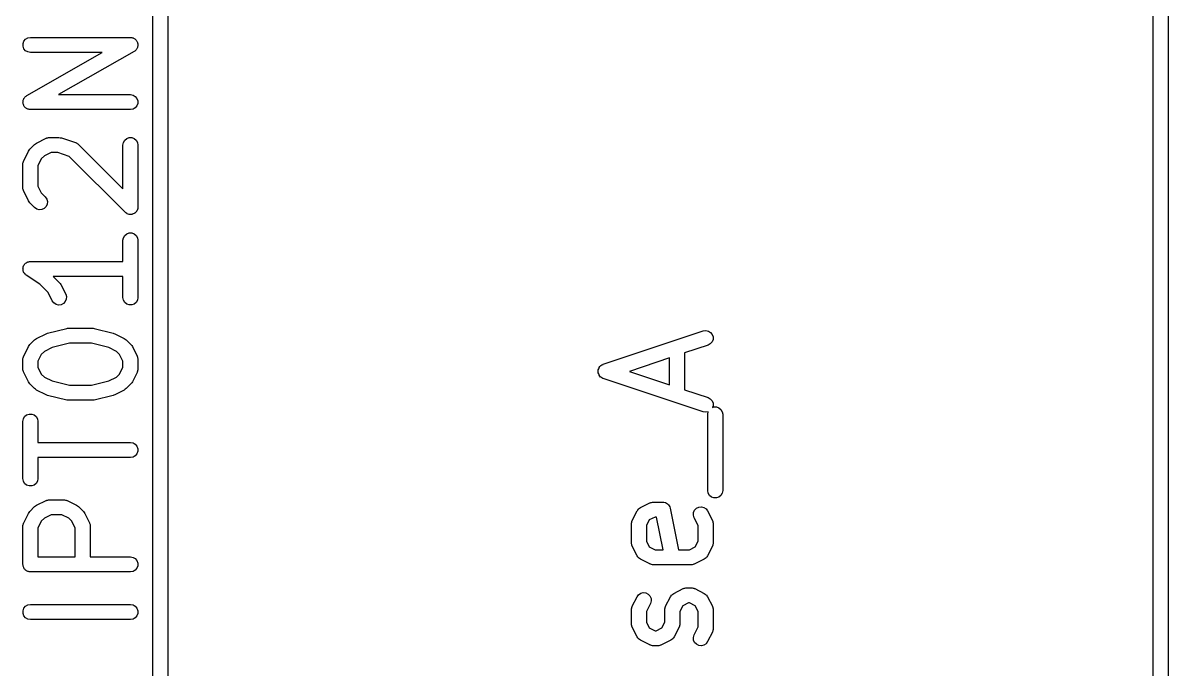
# Model space of a CAD drawing. Extents: x 1 to 57, y -99 to 45.
# Drawn here: x 22.63 to 34.08, y -13.36 to -6.9 of the extents above; entities that cross this region are included whole.
import ezdxf

# ---------------------------------------------------------------- set-up
doc = ezdxf.new("R2010")
doc.units = 0
doc.header["$MEASUREMENT"] = 0
doc.layers.add('BLACK', color=7, linetype='CONTINUOUS')

msp = doc.modelspace()

# ---------------------------------------------------------------- linework, layer by layer
at = {"layer": 'Black'}
for p, q in [((23.925, -17.2345), (23.925, 45)), ((34.075, 45), (34.075, -47)), ((24.075, 44.925), (24.075, -46.925)), ((33.925, -46.925), (33.925, 44.925)), ((22.6285, -7.10602), (22.6374, -7.08155)), ((22.6374, -7.08155), (22.6542, -7.06159)), ((22.6542, -7.06159), (22.6767, -7.04857)), ((22.6767, -7.04857), (22.7024, -7.04405)), ((22.7024, -7.04405), (23.7024, -7.04405)), ((23.7024, -7.04405), (23.709, -7.04522)), ((23.709, -7.04522), (23.7157, -7.04525)), ((23.7157, -7.04525), (23.7217, -7.04746)), ((23.7217, -7.04746), (23.728, -7.04857)), ((23.728, -7.04857), (23.7339, -7.05193)), ((23.7339, -7.05193), (23.7402, -7.05426)), ((23.7402, -7.05426), (23.7451, -7.0584)), ((23.7451, -7.0584), (23.7506, -7.06159)), ((23.7506, -7.06159), (23.7549, -7.06675)), ((23.7549, -7.06675), (23.76, -7.07109)), ((23.76, -7.07109), (23.7632, -7.07665)), ((23.7632, -7.07665), (23.7673, -7.08155)), ((23.7673, -7.08155), (23.7696, -7.08787)), ((23.7696, -7.08787), (23.773, -7.09371)), ((23.773, -7.09371), (23.7741, -7.10001)), ((22.6285, -7.13207), (22.6285, -7.10602)), ((22.6374, -7.15655), (22.6285, -7.13207)), ((22.6542, -7.1765), (22.6374, -7.15655)), ((22.6767, -7.18952), (22.6542, -7.1765)), ((22.6652, -7.62536), (23.42, -7.19405)), ((22.7024, -7.19405), (22.6767, -7.18952)), ((23.42, -7.19405), (22.7024, -7.19405)), ((23.7396, -7.18416), (22.9848, -7.61548)), ((23.7448, -7.17986), (23.7396, -7.18416)), ((23.7506, -7.1765), (23.7448, -7.17986)), ((23.7547, -7.1716), (23.7506, -7.1765)), ((23.7596, -7.16751), (23.7547, -7.1716)), ((23.763, -7.1617), (23.7596, -7.16751)), ((23.7673, -7.15655), (23.763, -7.1617)), ((23.7695, -7.15053), (23.7673, -7.15655)), ((23.7727, -7.14501), (23.7695, -7.15053)), ((23.7739, -7.1384), (23.7727, -7.14501)), ((23.7762, -7.13207), (23.7739, -7.1384)), ((23.7741, -7.10001), (23.7762, -7.10602)), ((23.7762, -7.10602), (23.7762, -7.11275)), ((23.7762, -7.11275), (23.7774, -7.11938)), ((23.7774, -7.11938), (23.7762, -7.12567)), ((23.7762, -7.12567), (23.7762, -7.13207)), ((22.6308, -7.67113), (22.632, -7.66451)), ((22.632, -7.66451), (22.6352, -7.65899)), ((22.6352, -7.65899), (22.6374, -7.65298)), ((22.6374, -7.65298), (22.6418, -7.64782)), ((22.6418, -7.64782), (22.6451, -7.64201)), ((22.6451, -7.64201), (22.6501, -7.63792)), ((22.6501, -7.63792), (22.6542, -7.63302)), ((22.6542, -7.63302), (22.66, -7.62966)), ((22.66, -7.62966), (22.6652, -7.62536)), ((22.9848, -7.61548), (23.7024, -7.61548)), ((23.7024, -7.61548), (23.728, -7.62)), ((23.728, -7.62), (23.7506, -7.63302)), ((23.7506, -7.63302), (23.7673, -7.65298)), ((23.7673, -7.65298), (23.7762, -7.67745)), ((22.6274, -7.69014), (22.6285, -7.68385)), ((22.6285, -7.69677), (22.6274, -7.69014)), ((22.6285, -7.67745), (22.6308, -7.67113)), ((22.6285, -7.68385), (22.6285, -7.67745)), ((22.6285, -7.7035), (22.6285, -7.69677)), ((22.6307, -7.70951), (22.6285, -7.7035)), ((22.6318, -7.71581), (22.6307, -7.70951)), ((22.6351, -7.72165), (22.6318, -7.71581)), ((22.6374, -7.72798), (22.6351, -7.72165)), ((22.6415, -7.73287), (22.6374, -7.72798)), ((22.6447, -7.73843), (22.6415, -7.73287)), ((22.6499, -7.74278), (22.6447, -7.73843)), ((22.6542, -7.74793), (22.6499, -7.74278)), ((22.6597, -7.75113), (22.6542, -7.74793)), ((22.6646, -7.75526), (22.6597, -7.75113)), ((22.6709, -7.75759), (22.6646, -7.75526)), ((22.6767, -7.76095), (22.6709, -7.75759)), ((22.683, -7.76206), (22.6767, -7.76095)), ((22.689, -7.76428), (22.683, -7.76206)), ((22.6958, -7.76431), (22.689, -7.76428)), ((22.7024, -7.76548), (22.6958, -7.76431)), ((23.7024, -7.76548), (22.7024, -7.76548)), ((23.728, -7.76095), (23.7024, -7.76548)), ((23.7506, -7.74793), (23.728, -7.76095)), ((23.7673, -7.72798), (23.7506, -7.74793)), ((23.7762, -7.7035), (23.7673, -7.72798)), ((23.7762, -7.67745), (23.7762, -7.7035)), ((22.697, -8.16125), (22.7446, -8.11363)), ((22.7446, -8.11363), (22.7544, -8.10675)), ((22.7544, -8.10675), (22.7641, -8.09958)), ((22.7641, -8.09958), (22.8593, -8.05196)), ((22.8593, -8.05196), (22.8635, -8.05073)), ((22.8635, -8.05073), (22.8672, -8.04857)), ((22.8672, -8.04857), (22.8759, -8.04704)), ((22.8759, -8.04704), (22.8843, -8.04454)), ((22.8843, -8.04454), (22.8886, -8.0448)), ((22.8886, -8.0448), (22.8929, -8.04405)), ((22.8929, -8.04405), (22.9881, -8.04405)), ((22.9881, -8.04405), (22.9999, -8.04613)), ((22.9999, -8.04613), (23.0118, -8.0479)), ((23.0118, -8.0479), (23.1547, -8.09551)), ((23.1547, -8.09551), (23.1585, -8.09757)), ((23.1585, -8.09757), (23.1626, -8.09869)), ((23.1626, -8.09869), (23.1698, -8.10373)), ((23.1698, -8.10373), (23.1776, -8.10792)), ((23.1776, -8.10792), (23.1804, -8.11115)), ((23.1804, -8.11115), (23.184, -8.11363)), ((23.184, -8.11363), (23.6274, -8.55703)), ((23.6274, -8.11905), (23.6319, -8.09339)), ((23.6274, -8.55703), (23.6274, -8.11905)), ((23.6319, -8.09339), (23.6449, -8.07084)), ((23.6449, -8.07084), (23.6649, -8.0541)), ((23.6649, -8.0541), (23.6894, -8.04519)), ((23.6894, -8.04519), (23.7154, -8.04519)), ((23.7154, -8.04519), (23.7399, -8.0541)), ((23.7399, -8.0541), (23.7598, -8.07084)), ((23.7598, -8.07084), (23.7729, -8.09339)), ((23.7729, -8.09339), (23.7774, -8.11905)), ((23.7774, -8.11905), (23.7774, -8.73809)), ((22.6353, -8.27598), (22.6829, -8.18074)), ((22.6829, -8.18074), (22.6901, -8.17109)), ((22.6901, -8.17109), (22.697, -8.16125)), ((22.842, -8.2283), (22.8116, -8.25871)), ((22.9106, -8.19405), (22.842, -8.2283)), ((22.9759, -8.19405), (22.9106, -8.19405)), ((23.0904, -8.23222), (22.9759, -8.19405)), ((23.6493, -8.79113), (23.0904, -8.23222)), ((22.6274, -8.30952), (22.6281, -8.30526)), ((22.6274, -8.54762), (22.6274, -8.30952)), ((22.6279, -8.30095), (22.6304, -8.29253)), ((22.6281, -8.30526), (22.6279, -8.30095)), ((22.6304, -8.29253), (22.6319, -8.28387)), ((22.6319, -8.28387), (22.6341, -8.28012)), ((22.6341, -8.28012), (22.6353, -8.27598)), ((22.8116, -8.25871), (22.7774, -8.32723)), ((22.7774, -8.32723), (22.7774, -8.52991)), ((22.6281, -8.55188), (22.6274, -8.54762)), ((22.6279, -8.55619), (22.6281, -8.55188)), ((22.6304, -8.56461), (22.6279, -8.55619)), ((22.6319, -8.57327), (22.6304, -8.56461)), ((22.6341, -8.57702), (22.6319, -8.57327)), ((22.6353, -8.58116), (22.6341, -8.57702)), ((22.6829, -8.6764), (22.6353, -8.58116)), ((22.7774, -8.52991), (22.8116, -8.59843)), ((22.6901, -8.68606), (22.6829, -8.6764)), ((22.697, -8.69589), (22.6901, -8.68606)), ((22.7446, -8.74351), (22.697, -8.69589)), ((22.8116, -8.59843), (22.8507, -8.63744)), ((22.8507, -8.63744), (22.8656, -8.65878)), ((22.8656, -8.65878), (22.8723, -8.68394)), ((22.8723, -8.68394), (22.8701, -8.70989)), ((22.7659, -8.75845), (22.7446, -8.74351)), ((22.7911, -8.76519), (22.7659, -8.75845)), ((22.817, -8.76292), (22.7911, -8.76519)), ((22.8406, -8.75191), (22.817, -8.76292)), ((22.8591, -8.73349), (22.8406, -8.75191)), ((22.8701, -8.70989), (22.8591, -8.73349)), ((23.6574, -8.79675), (23.6493, -8.79113)), ((23.6649, -8.80305), (23.6574, -8.79675)), ((23.668, -8.80417), (23.6649, -8.80305)), ((23.6707, -8.80607), (23.668, -8.80417)), ((23.6802, -8.80861), (23.6707, -8.80607)), ((23.6894, -8.81196), (23.6802, -8.80861)), ((23.6927, -8.81196), (23.6894, -8.81196)), ((23.6958, -8.81281), (23.6927, -8.81196)), ((23.7056, -8.81196), (23.6958, -8.81281)), ((23.7154, -8.81196), (23.7056, -8.81196)), ((23.7185, -8.81083), (23.7154, -8.81196)), ((23.7218, -8.81054), (23.7185, -8.81083)), ((23.7307, -8.8064), (23.7218, -8.81054)), ((23.7399, -8.80305), (23.7307, -8.8064)), ((23.7424, -8.80093), (23.7399, -8.80305)), ((23.7454, -8.79953), (23.7424, -8.80093)), ((23.7523, -8.79259), (23.7454, -8.79953)), ((23.7598, -8.7863), (23.7523, -8.79259)), ((23.7615, -8.78345), (23.7598, -8.7863)), ((23.7638, -8.78111), (23.7615, -8.78345)), ((23.768, -8.77222), (23.7638, -8.78111)), ((23.7729, -8.76375), (23.768, -8.77222)), ((23.7734, -8.7605), (23.7729, -8.76375)), ((23.7748, -8.75751), (23.7734, -8.7605)), ((23.7757, -8.74774), (23.7748, -8.75751)), ((23.7774, -8.73809), (23.7757, -8.74774)), ((23.6319, -9.04578), (23.6449, -9.02322)), ((23.6449, -9.02322), (23.6649, -9.00648)), ((23.6649, -9.00648), (23.6894, -8.99757)), ((23.6894, -8.99757), (23.7154, -8.99757)), ((23.7154, -8.99757), (23.7399, -9.00648)), ((23.7399, -9.00648), (23.7598, -9.02322)), ((23.7598, -9.02322), (23.7729, -9.04578)), ((23.6274, -9.07143), (23.6319, -9.04578)), ((23.6274, -9.28214), (23.6274, -9.07143)), ((23.7729, -9.04578), (23.7774, -9.07143)), ((23.7774, -9.07143), (23.7774, -9.64286)), ((22.6275, -9.35232), (22.6285, -9.34828)), ((22.6285, -9.36121), (22.6275, -9.35232)), ((22.6285, -9.34412), (22.6316, -9.3357)), ((22.6285, -9.34828), (22.6285, -9.34412)), ((22.6285, -9.37017), (22.6285, -9.36121)), ((22.6299, -9.37407), (22.6285, -9.37017)), ((22.6304, -9.3782), (22.6299, -9.37407)), ((22.6344, -9.38623), (22.6304, -9.3782)), ((22.6316, -9.3357), (22.6337, -9.32701)), ((22.6337, -9.32701), (22.636, -9.32355)), ((22.6374, -9.39464), (22.6344, -9.38623)), ((22.636, -9.32355), (22.6374, -9.31964)), ((22.6374, -9.31964), (22.6432, -9.31279)), ((22.6432, -9.31279), (22.6481, -9.30534)), ((22.6481, -9.30534), (22.6515, -9.30287)), ((22.6515, -9.30287), (22.6542, -9.29969)), ((22.6542, -9.29969), (22.6619, -9.29521)), ((22.6619, -9.29521), (22.6691, -9.28991)), ((22.6691, -9.28991), (22.6731, -9.28874)), ((22.6731, -9.28874), (22.6767, -9.28667)), ((22.6767, -9.28667), (22.6855, -9.28511)), ((22.6855, -9.28511), (22.6941, -9.2826)), ((22.6941, -9.2826), (22.6983, -9.28286)), ((22.6983, -9.28286), (22.7024, -9.28214)), ((22.7024, -9.28214), (23.6274, -9.28214)), ((22.6401, -9.39783), (22.6374, -9.39464)), ((22.6419, -9.40155), (22.6401, -9.39783)), ((22.6484, -9.40774), (22.6419, -9.40155)), ((22.6542, -9.4146), (22.6484, -9.40774)), ((22.6578, -9.41667), (22.6542, -9.4146)), ((22.6608, -9.41955), (22.6578, -9.41667)), ((22.7975, -9.51066), (22.6608, -9.41955)), ((23.6274, -9.43214), (22.9311, -9.43214)), ((22.9311, -9.43214), (22.9935, -9.49459)), ((22.9935, -9.49459), (23.0004, -9.50443)), ((23.6274, -9.64286), (23.6274, -9.43214)), ((22.8788, -9.59205), (22.7975, -9.51066)), ((22.921, -9.6764), (22.8788, -9.59205)), ((23.0004, -9.50443), (23.0076, -9.51408)), ((23.0076, -9.51408), (23.0552, -9.60932)), ((23.0552, -9.60932), (23.0626, -9.63428)), ((22.9365, -9.69732), (22.921, -9.6764)), ((22.9583, -9.71167), (22.9365, -9.69732)), ((22.9836, -9.71772), (22.9583, -9.71167)), ((23.0095, -9.71474), (22.9836, -9.71772)), ((23.0328, -9.70309), (23.0095, -9.71474)), ((23.0507, -9.68418), (23.0328, -9.70309)), ((23.061, -9.66028), (23.0507, -9.68418)), ((23.0626, -9.63428), (23.061, -9.66028)), ((23.6319, -9.66851), (23.6274, -9.64286)), ((23.6449, -9.69107), (23.6319, -9.66851)), ((23.6649, -9.70781), (23.6449, -9.69107)), ((23.6894, -9.71672), (23.6649, -9.70781)), ((23.7154, -9.71672), (23.6894, -9.71672)), ((23.7399, -9.70781), (23.7154, -9.71672)), ((23.7598, -9.69107), (23.7399, -9.70781)), ((23.7729, -9.66851), (23.7598, -9.69107)), ((23.7774, -9.64286), (23.7729, -9.66851)), ((22.8747, -9.99867), (23.0651, -9.95105)), ((23.0651, -9.95105), (23.0743, -9.9504)), ((23.0743, -9.9504), (23.0833, -9.94881)), ((23.0833, -9.94881), (23.3214, -9.94881)), ((23.3214, -9.94881), (23.3305, -9.9504)), ((23.3305, -9.9504), (23.3396, -9.95105)), ((23.3396, -9.95105), (23.5301, -9.99867)), ((22.697, -10.1136), (22.7446, -10.066)), ((22.7446, -10.066), (22.7544, -10.0591)), ((22.7544, -10.0591), (22.7641, -10.052)), ((22.7641, -10.052), (22.8593, -10.0043)), ((22.8593, -10.0043), (22.8672, -10.002)), ((22.8672, -10.002), (22.8747, -9.99867)), ((23.5301, -9.99867), (23.5376, -10.002)), ((23.5376, -10.002), (23.5454, -10.0043)), ((23.5454, -10.0043), (23.6407, -10.052)), ((23.6407, -10.052), (23.6503, -10.0591)), ((23.6503, -10.0591), (23.6602, -10.066)), ((23.6602, -10.066), (23.7078, -10.1136)), ((28.4287, -10.3098), (29.4287, -9.97647)), ((29.4287, -9.97647), (29.4544, -9.97265)), ((29.4544, -9.97265), (29.4799, -9.97787)), ((29.4799, -9.97787), (29.5021, -9.9915)), ((29.5021, -9.9915), (29.5183, -10.0119)), ((29.5259, -10.0627), (29.5163, -10.0869)), ((29.5183, -10.0119), (29.5266, -10.0366)), ((29.5266, -10.0366), (29.5259, -10.0627)), ((22.6353, -10.2284), (22.6829, -10.1331)), ((22.6829, -10.1331), (22.6901, -10.1235)), ((22.6901, -10.1235), (22.697, -10.1136)), ((22.842, -10.1807), (22.8116, -10.2111)), ((22.919, -10.1422), (22.842, -10.1807)), ((23.0926, -10.0988), (22.919, -10.1422)), ((23.3122, -10.0988), (23.0926, -10.0988)), ((23.4857, -10.1422), (23.3122, -10.0988)), ((23.5627, -10.1807), (23.4857, -10.1422)), ((23.5931, -10.2111), (23.5627, -10.1807)), ((23.7078, -10.1136), (23.7147, -10.1235)), ((23.7147, -10.1235), (23.7218, -10.1331)), ((23.7218, -10.1331), (23.7695, -10.2284)), ((29.4761, -10.1188), (29.2417, -10.1969)), ((29.499, -10.1064), (29.4761, -10.1188)), ((29.5163, -10.0869), (29.499, -10.1064)), ((22.6274, -10.2619), (22.6281, -10.2576)), ((22.6274, -10.3571), (22.6274, -10.2619)), ((22.6279, -10.2533), (22.6304, -10.2449)), ((22.6281, -10.2576), (22.6279, -10.2533)), ((22.6304, -10.2449), (22.6319, -10.2363)), ((22.6319, -10.2363), (22.6341, -10.2325)), ((22.6341, -10.2325), (22.6353, -10.2284)), ((22.8116, -10.2111), (22.7774, -10.2796)), ((22.7774, -10.2796), (22.7774, -10.3394)), ((23.6274, -10.2796), (23.5931, -10.2111)), ((23.6274, -10.3394), (23.6274, -10.2796)), ((23.7695, -10.2284), (23.7707, -10.2325)), ((23.7707, -10.2325), (23.7729, -10.2363)), ((23.7729, -10.2363), (23.7744, -10.2449)), ((23.7744, -10.2449), (23.7769, -10.2533)), ((23.7769, -10.2533), (23.7766, -10.2576)), ((23.7766, -10.2576), (23.7774, -10.2619)), ((23.7774, -10.2619), (23.7774, -10.3571)), ((29.0917, -10.2469), (28.6896, -10.381)), ((29.0917, -10.515), (29.0917, -10.2469)), ((29.2417, -10.1969), (29.2417, -10.565)), ((22.6281, -10.3614), (22.6274, -10.3571)), ((22.6279, -10.3657), (22.6281, -10.3614)), ((22.6304, -10.3741), (22.6279, -10.3657)), ((22.6319, -10.3828), (22.6304, -10.3741)), ((22.6341, -10.3865), (22.6319, -10.3828)), ((22.6353, -10.3907), (22.6341, -10.3865)), ((22.6829, -10.4859), (22.6353, -10.3907)), ((22.7774, -10.3394), (22.8116, -10.408)), ((22.8116, -10.408), (22.842, -10.4384)), ((23.5627, -10.4384), (23.5931, -10.408)), ((23.5931, -10.408), (23.6274, -10.3394)), ((23.7695, -10.3907), (23.7218, -10.4859)), ((23.7707, -10.3865), (23.7695, -10.3907)), ((23.7729, -10.3828), (23.7707, -10.3865)), ((23.7744, -10.3741), (23.7729, -10.3828)), ((23.7769, -10.3657), (23.7744, -10.3741)), ((23.7774, -10.3571), (23.7766, -10.3614)), ((23.7766, -10.3614), (23.7769, -10.3657)), ((28.3782, -10.37), (28.3788, -10.368)), ((28.3785, -10.381), (28.3782, -10.37)), ((28.3782, -10.392), (28.3785, -10.381)), ((28.3788, -10.3939), (28.3782, -10.392)), ((28.3788, -10.368), (28.3789, -10.3659)), ((28.3789, -10.396), (28.3788, -10.3939)), ((28.3789, -10.3659), (28.3829, -10.3557)), ((28.3829, -10.4062), (28.3789, -10.396)), ((28.3829, -10.3557), (28.3864, -10.3452)), ((28.3864, -10.4167), (28.3829, -10.4062)), ((28.3864, -10.3452), (28.3877, -10.3436)), ((28.3877, -10.4183), (28.3864, -10.4167)), ((28.3877, -10.3436), (28.3885, -10.3417)), ((28.3885, -10.3417), (28.3958, -10.3335)), ((28.3958, -10.3335), (28.4026, -10.3248)), ((28.4026, -10.3248), (28.4044, -10.3238)), ((28.4044, -10.3238), (28.4058, -10.3222)), ((28.4058, -10.3222), (28.4154, -10.317)), ((28.4154, -10.317), (28.4248, -10.3112)), ((28.4248, -10.3112), (28.4268, -10.3108)), ((28.4268, -10.3108), (28.4287, -10.3098)), ((28.6896, -10.381), (29.0917, -10.515)), ((22.6901, -10.4956), (22.6829, -10.4859)), ((22.697, -10.5054), (22.6901, -10.4956)), ((22.7446, -10.553), (22.697, -10.5054)), ((22.842, -10.4384), (22.919, -10.4769)), ((22.919, -10.4769), (23.0926, -10.5202)), ((23.0926, -10.5202), (23.3122, -10.5202)), ((23.3122, -10.5202), (23.4857, -10.4769)), ((23.4857, -10.4769), (23.5627, -10.4384)), ((23.7078, -10.5054), (23.6602, -10.553)), ((23.7147, -10.4956), (23.7078, -10.5054)), ((23.7218, -10.4859), (23.7147, -10.4956)), ((28.3885, -10.4202), (28.3877, -10.4183)), ((28.3958, -10.4284), (28.3885, -10.4202)), ((28.4026, -10.4371), (28.3958, -10.4284)), ((28.4044, -10.4382), (28.4026, -10.4371)), ((28.4058, -10.4397), (28.4044, -10.4382)), ((28.4154, -10.4449), (28.4058, -10.4397)), ((28.4248, -10.4507), (28.4154, -10.4449)), ((28.4268, -10.4511), (28.4248, -10.4507)), ((28.4287, -10.4521), (28.4268, -10.4511)), ((29.4287, -10.7854), (28.4287, -10.4521)), ((22.7544, -10.5599), (22.7446, -10.553)), ((22.7641, -10.5671), (22.7544, -10.5599)), ((22.8593, -10.6147), (22.7641, -10.5671)), ((22.8672, -10.617), (22.8593, -10.6147)), ((22.8747, -10.6204), (22.8672, -10.617)), ((23.0651, -10.668), (22.8747, -10.6204)), ((23.5301, -10.6204), (23.3396, -10.668)), ((23.5376, -10.617), (23.5301, -10.6204)), ((23.5454, -10.6147), (23.5376, -10.617)), ((23.6407, -10.5671), (23.5454, -10.6147)), ((23.6503, -10.5599), (23.6407, -10.5671)), ((23.6602, -10.553), (23.6503, -10.5599)), ((29.2417, -10.565), (29.4761, -10.6431)), ((29.4761, -10.6431), (29.499, -10.6555)), ((23.0743, -10.6686), (23.0651, -10.668)), ((23.0833, -10.6702), (23.0743, -10.6686)), ((23.3214, -10.6702), (23.0833, -10.6702)), ((23.3305, -10.6686), (23.3214, -10.6702)), ((23.3396, -10.668), (23.3305, -10.6686)), ((29.499, -10.6555), (29.5163, -10.675)), ((29.5163, -10.675), (29.5259, -10.6992)), ((29.5266, -10.7253), (29.5215, -10.7404)), ((29.5215, -10.7404), (29.5346, -10.7357)), ((29.5259, -10.6992), (29.5266, -10.7253)), ((29.5346, -10.7357), (29.5606, -10.7357)), ((29.5606, -10.7357), (29.5851, -10.7446)), ((29.5851, -10.7446), (29.6051, -10.7613)), ((22.6274, -10.881), (22.6319, -10.8553)), ((22.6319, -10.8553), (22.6449, -10.8327)), ((22.6449, -10.8327), (22.6649, -10.816)), ((22.6649, -10.816), (22.6894, -10.8071)), ((22.6894, -10.8071), (22.7154, -10.8071)), ((22.7154, -10.8071), (22.7399, -10.816)), ((22.7399, -10.816), (22.7598, -10.8327)), ((22.7598, -10.8327), (22.7729, -10.8553)), ((22.7729, -10.8553), (22.7774, -10.881)), ((29.4544, -10.7893), (29.4287, -10.7854)), ((29.477, -10.7846), (29.4544, -10.7893)), ((29.4726, -10.8095), (29.477, -10.7846)), ((29.4726, -11.5714), (29.4726, -10.8095)), ((29.6051, -10.7613), (29.6181, -10.7839)), ((29.6181, -10.7839), (29.6226, -10.8095)), ((29.6226, -10.8095), (29.6226, -11.5714)), ((22.6274, -11.4524), (22.6274, -10.881)), ((22.7774, -10.881), (22.7774, -11.0917)), ((22.7774, -11.0917), (23.7024, -11.0917)), ((23.7024, -11.0917), (23.728, -11.0962)), ((23.728, -11.0962), (23.7506, -11.1092)), ((23.7506, -11.1092), (23.7673, -11.1292)), ((23.7673, -11.2042), (23.7506, -11.2241)), ((23.7673, -11.1292), (23.7762, -11.1536)), ((23.7762, -11.1797), (23.7673, -11.2042)), ((23.7762, -11.1536), (23.7762, -11.1797)), ((23.7024, -11.2417), (22.7774, -11.2417)), ((22.7774, -11.2417), (22.7774, -11.4524)), ((23.728, -11.2371), (23.7024, -11.2417)), ((23.7506, -11.2241), (23.728, -11.2371)), ((22.6319, -11.478), (22.6274, -11.4524)), ((22.6449, -11.5006), (22.6319, -11.478)), ((22.6649, -11.5173), (22.6449, -11.5006)), ((22.6894, -11.5262), (22.6649, -11.5173)), ((22.7154, -11.5262), (22.6894, -11.5262)), ((22.7399, -11.5173), (22.7154, -11.5262)), ((22.7598, -11.5006), (22.7399, -11.5173)), ((22.7729, -11.478), (22.7598, -11.5006)), ((22.7774, -11.4524), (22.7729, -11.478)), ((22.7641, -11.7186), (22.8593, -11.671)), ((22.8593, -11.671), (22.8635, -11.6698)), ((22.8635, -11.6698), (22.8672, -11.6676)), ((22.8672, -11.6676), (22.8759, -11.6661)), ((22.8759, -11.6661), (22.8843, -11.6636)), ((22.8843, -11.6636), (22.8886, -11.6638)), ((22.8886, -11.6638), (22.8929, -11.6631)), ((22.8929, -11.6631), (23.0357, -11.6631)), ((23.0357, -11.6631), (23.04, -11.6638)), ((23.04, -11.6638), (23.0443, -11.6636)), ((23.0443, -11.6636), (23.0527, -11.6661)), ((23.0527, -11.6661), (23.0614, -11.6676)), ((23.0614, -11.6676), (23.0651, -11.6698)), ((23.0651, -11.6698), (23.0693, -11.671)), ((23.0693, -11.671), (23.1645, -11.7186)), ((29.4771, -11.5971), (29.4726, -11.5714)), ((29.4902, -11.6196), (29.4771, -11.5971)), ((29.5101, -11.6364), (29.4902, -11.6196)), ((29.5346, -11.6453), (29.5101, -11.6364)), ((29.5606, -11.6453), (29.5346, -11.6453)), ((29.5851, -11.6364), (29.5606, -11.6453)), ((29.6051, -11.6196), (29.5851, -11.6364)), ((29.6181, -11.5971), (29.6051, -11.6196)), ((29.6226, -11.5714), (29.6181, -11.5971)), ((22.6829, -11.7998), (22.6901, -11.7901)), ((22.6901, -11.7901), (22.697, -11.7803)), ((22.697, -11.7803), (22.7446, -11.7327)), ((22.7446, -11.7327), (22.7544, -11.7258)), ((22.7544, -11.7258), (22.7641, -11.7186)), ((23.1645, -11.7186), (23.1742, -11.7258)), ((23.1742, -11.7258), (23.184, -11.7327)), ((23.184, -11.7327), (23.2316, -11.7803)), ((23.2316, -11.7803), (23.2385, -11.7901)), ((23.2385, -11.7901), (23.2457, -11.7998)), ((28.7186, -11.8712), (28.7663, -11.776)), ((28.7663, -11.776), (28.7728, -11.7671)), ((28.7728, -11.7671), (28.7789, -11.758)), ((28.7789, -11.758), (28.7805, -11.7567)), ((28.7805, -11.7567), (28.7818, -11.7551)), ((28.7818, -11.7551), (28.791, -11.749)), ((28.791, -11.749), (28.7998, -11.7424)), ((28.7998, -11.7424), (28.895, -11.6948)), ((28.895, -11.6948), (28.8992, -11.6936)), ((28.8992, -11.6936), (28.9029, -11.6914)), ((28.9029, -11.6914), (28.9116, -11.6899)), ((28.9116, -11.6899), (28.92, -11.6874)), ((28.92, -11.6874), (28.9243, -11.6877)), ((28.9243, -11.6877), (28.9286, -11.6869)), ((28.9286, -11.6869), (29.0238, -11.6869)), ((29.0238, -11.6869), (29.0358, -11.689)), ((29.0358, -11.689), (29.0478, -11.6909)), ((29.0478, -11.6909), (29.0486, -11.6913)), ((29.0486, -11.6913), (29.0495, -11.6914)), ((29.0495, -11.6914), (29.06, -11.6975)), ((29.06, -11.6975), (29.0707, -11.7034)), ((29.0707, -11.7034), (29.0713, -11.704)), ((29.0713, -11.704), (29.072, -11.7045)), ((29.072, -11.7045), (29.0798, -11.7138)), ((29.0798, -11.7138), (29.0879, -11.7229)), ((29.0879, -11.7229), (29.0882, -11.7237)), ((29.0882, -11.7237), (29.0888, -11.7244)), ((29.0888, -11.7244), (29.0929, -11.7358)), ((29.0929, -11.7358), (29.0974, -11.7472)), ((29.0974, -11.7472), (29.1805, -12.1631)), ((29.3318, -11.7921), (29.3422, -11.7682)), ((29.3422, -11.7682), (29.3601, -11.7493)), ((29.3601, -11.7493), (29.3834, -11.7376)), ((29.3834, -11.7376), (29.4093, -11.7347)), ((29.4093, -11.7347), (29.4346, -11.7407)), ((29.4346, -11.7407), (29.4563, -11.7551)), ((29.4563, -11.7551), (29.4718, -11.776)), ((29.4718, -11.776), (29.5195, -11.8712)), ((22.6304, -11.9116), (22.6319, -11.9029)), ((22.6319, -11.9029), (22.6341, -11.8992)), ((22.6341, -11.8992), (22.6353, -11.895)), ((22.6353, -11.895), (22.6829, -11.7998)), ((22.8116, -11.8778), (22.7774, -11.9463)), ((22.842, -11.8474), (22.8116, -11.8778)), ((22.9106, -11.8131), (22.842, -11.8474)), ((23.018, -11.8131), (22.9106, -11.8131)), ((23.0865, -11.8474), (23.018, -11.8131)), ((23.1169, -11.8778), (23.0865, -11.8474)), ((23.1512, -11.9463), (23.1169, -11.8778)), ((23.2457, -11.7998), (23.2933, -11.895)), ((23.2933, -11.895), (23.2945, -11.8992)), ((23.2945, -11.8992), (23.2967, -11.9029)), ((23.2967, -11.9029), (23.2982, -11.9116)), ((28.7107, -11.9048), (28.7115, -11.9005)), ((28.7107, -12.0952), (28.7107, -11.9048)), ((28.7112, -11.8962), (28.7137, -11.8878)), ((28.7115, -11.9005), (28.7112, -11.8962)), ((28.7137, -11.8878), (28.7152, -11.8791)), ((28.7152, -11.8791), (28.7174, -11.8754)), ((28.7174, -11.8754), (28.7186, -11.8712)), ((28.8892, -11.8654), (28.8607, -11.9225)), ((28.9463, -11.8369), (28.8892, -11.8654)), ((28.9623, -11.8369), (28.9463, -11.8369)), ((29.0276, -12.1631), (28.9623, -11.8369)), ((29.3303, -11.8181), (29.3318, -11.7921)), ((29.3377, -11.8431), (29.3303, -11.8181)), ((29.3774, -11.9225), (29.3377, -11.8431)), ((29.5195, -11.8712), (29.5207, -11.8754)), ((29.5207, -11.8754), (29.5229, -11.8791)), ((29.5229, -11.8791), (29.5244, -11.8878)), ((29.5244, -11.8878), (29.5269, -11.8962)), ((29.5269, -11.8962), (29.5266, -11.9005)), ((29.5266, -11.9005), (29.5274, -11.9048)), ((29.5274, -11.9048), (29.5274, -12.0952)), ((22.6274, -11.9286), (22.6281, -11.9243)), ((22.6274, -12.3095), (22.6274, -11.9286)), ((22.6279, -11.92), (22.6304, -11.9116)), ((22.6281, -11.9243), (22.6279, -11.92)), ((22.7774, -11.9463), (22.7774, -12.2345)), ((23.1512, -12.2345), (23.1512, -11.9463)), ((23.2982, -11.9116), (23.3007, -11.92)), ((23.3007, -11.92), (23.3004, -11.9243)), ((23.3004, -11.9243), (23.3012, -11.9286)), ((23.3012, -11.9286), (23.3012, -12.2345)), ((28.8607, -11.9225), (28.8607, -12.0775)), ((29.3774, -12.0775), (29.3774, -11.9225)), ((28.7115, -12.0995), (28.7107, -12.0952)), ((28.7112, -12.1038), (28.7115, -12.0995)), ((28.7137, -12.1122), (28.7112, -12.1038)), ((28.7152, -12.1209), (28.7137, -12.1122)), ((28.7174, -12.1246), (28.7152, -12.1209)), ((28.7186, -12.1288), (28.7174, -12.1246)), ((28.7663, -12.224), (28.7186, -12.1288)), ((28.8607, -12.0775), (28.8892, -12.1346)), ((29.3489, -12.1346), (29.3774, -12.0775)), ((29.5195, -12.1288), (29.4718, -12.224)), ((29.5207, -12.1246), (29.5195, -12.1288)), ((29.5229, -12.1209), (29.5207, -12.1246)), ((29.5244, -12.1122), (29.5229, -12.1209)), ((29.5269, -12.1038), (29.5244, -12.1122)), ((29.5274, -12.0952), (29.5266, -12.0995)), ((29.5266, -12.0995), (29.5269, -12.1038)), ((22.7774, -12.2345), (23.1512, -12.2345)), ((23.3012, -12.2345), (23.7024, -12.2345)), ((23.7024, -12.2345), (23.728, -12.239)), ((23.728, -12.239), (23.7506, -12.2521)), ((28.7728, -12.2329), (28.7663, -12.224)), ((28.7789, -12.242), (28.7728, -12.2329)), ((28.7805, -12.2433), (28.7789, -12.242)), ((28.7818, -12.2449), (28.7805, -12.2433)), ((28.791, -12.251), (28.7818, -12.2449)), ((28.8892, -12.1346), (28.9463, -12.1631)), ((28.9463, -12.1631), (29.0276, -12.1631)), ((29.1805, -12.1631), (29.2918, -12.1631)), ((29.2918, -12.1631), (29.3489, -12.1346)), ((29.4563, -12.2449), (29.4471, -12.251)), ((29.4576, -12.2433), (29.4563, -12.2449)), ((29.4592, -12.242), (29.4576, -12.2433)), ((29.4653, -12.2329), (29.4592, -12.242)), ((29.4718, -12.224), (29.4653, -12.2329)), ((22.6285, -12.316), (22.6274, -12.3095)), ((22.6285, -12.3225), (22.6285, -12.316)), ((22.6308, -12.3287), (22.6285, -12.3225)), ((22.6319, -12.3352), (22.6308, -12.3287)), ((22.6352, -12.3409), (22.6319, -12.3352)), ((22.6374, -12.347), (22.6352, -12.3409)), ((22.6416, -12.3521), (22.6374, -12.347)), ((22.6449, -12.3577), (22.6416, -12.3521)), ((22.65, -12.362), (22.6449, -12.3577)), ((22.6542, -12.367), (22.65, -12.362)), ((23.7506, -12.2521), (23.7673, -12.272)), ((23.7673, -12.347), (23.7506, -12.367)), ((23.7673, -12.272), (23.7762, -12.2965)), ((23.7762, -12.3225), (23.7673, -12.347)), ((23.7762, -12.2965), (23.7762, -12.3225)), ((28.7998, -12.2576), (28.791, -12.251)), ((28.895, -12.3052), (28.7998, -12.2576)), ((28.8992, -12.3064), (28.895, -12.3052)), ((28.9029, -12.3086), (28.8992, -12.3064)), ((28.9116, -12.3101), (28.9029, -12.3086)), ((28.92, -12.3126), (28.9116, -12.3101)), ((28.9243, -12.3123), (28.92, -12.3126)), ((28.9286, -12.3131), (28.9243, -12.3123)), ((29.3095, -12.3131), (28.9286, -12.3131)), ((29.3138, -12.3123), (29.3095, -12.3131)), ((29.3181, -12.3126), (29.3138, -12.3123)), ((29.3265, -12.3101), (29.3181, -12.3126)), ((29.3352, -12.3086), (29.3265, -12.3101)), ((29.3389, -12.3064), (29.3352, -12.3086)), ((29.3431, -12.3052), (29.3389, -12.3064)), ((29.4383, -12.2576), (29.3431, -12.3052)), ((29.4471, -12.251), (29.4383, -12.2576)), ((22.6599, -12.3703), (22.6542, -12.367)), ((22.6649, -12.3745), (22.6599, -12.3703)), ((22.671, -12.3767), (22.6649, -12.3745)), ((22.6767, -12.38), (22.671, -12.3767)), ((22.6832, -12.3811), (22.6767, -12.38)), ((22.6894, -12.3834), (22.6832, -12.3811)), ((22.6959, -12.3834), (22.6894, -12.3834)), ((22.7024, -12.3845), (22.6959, -12.3834)), ((23.7024, -12.3845), (22.7024, -12.3845)), ((23.728, -12.38), (23.7024, -12.3845)), ((23.7506, -12.367), (23.728, -12.38)), ((28.8035, -12.5979), (28.8288, -12.5918)), ((28.8288, -12.5918), (28.8547, -12.5948)), ((29.1331, -12.5996), (29.2284, -12.552)), ((29.2284, -12.552), (29.2325, -12.5507)), ((29.2325, -12.5507), (29.2363, -12.5486)), ((29.2363, -12.5486), (29.2449, -12.547)), ((29.2449, -12.547), (29.2533, -12.5445)), ((29.2533, -12.5445), (29.2576, -12.5448)), ((29.2576, -12.5448), (29.2619, -12.544)), ((29.2619, -12.544), (29.3095, -12.544)), ((29.3095, -12.544), (29.3138, -12.5448)), ((29.3138, -12.5448), (29.3181, -12.5445)), ((29.3181, -12.5445), (29.3265, -12.547)), ((29.3265, -12.547), (29.3352, -12.5486)), ((29.3352, -12.5486), (29.3389, -12.5507)), ((29.3389, -12.5507), (29.3431, -12.552)), ((29.3431, -12.552), (29.4383, -12.5996)), ((28.7186, -12.7284), (28.7663, -12.6331)), ((28.7663, -12.6331), (28.7818, -12.6122)), ((28.7818, -12.6122), (28.8035, -12.5979)), ((28.8547, -12.5948), (28.878, -12.6064)), ((28.9004, -12.7002), (28.8607, -12.7796)), ((28.878, -12.6064), (28.8959, -12.6253)), ((28.8959, -12.6253), (28.9063, -12.6492)), ((28.9078, -12.6752), (28.9004, -12.7002)), ((28.9063, -12.6492), (28.9078, -12.6752)), ((29.052, -12.7284), (29.0996, -12.6331)), ((29.0996, -12.6331), (29.1061, -12.6243)), ((29.1061, -12.6243), (29.1122, -12.6151)), ((29.1122, -12.6151), (29.1139, -12.6139)), ((29.1139, -12.6139), (29.1151, -12.6122)), ((29.1151, -12.6122), (29.1243, -12.6061)), ((29.1243, -12.6061), (29.1331, -12.5996)), ((29.2796, -12.694), (29.2226, -12.7226)), ((29.2918, -12.694), (29.2796, -12.694)), ((29.3489, -12.7226), (29.2918, -12.694)), ((29.4383, -12.5996), (29.4471, -12.6061)), ((29.4471, -12.6061), (29.4563, -12.6122)), ((29.4563, -12.6122), (29.4576, -12.6139)), ((29.4576, -12.6139), (29.4592, -12.6151)), ((29.4592, -12.6151), (29.4653, -12.6243)), ((29.4653, -12.6243), (29.4718, -12.6331)), ((29.4718, -12.6331), (29.5195, -12.7284)), ((22.6285, -12.7727), (22.6374, -12.7482)), ((22.6285, -12.7987), (22.6285, -12.7727)), ((22.6374, -12.8232), (22.6285, -12.7987)), ((22.6374, -12.7482), (22.6542, -12.7283)), ((22.6542, -12.7283), (22.6767, -12.7152)), ((22.6767, -12.7152), (22.7024, -12.7107)), ((22.7024, -12.7107), (23.7024, -12.7107)), ((23.7024, -12.7107), (23.728, -12.7152)), ((23.728, -12.7152), (23.7506, -12.7283)), ((23.7506, -12.7283), (23.7673, -12.7482)), ((23.7673, -12.7482), (23.7762, -12.7727)), ((23.7762, -12.7987), (23.7673, -12.8232)), ((23.7762, -12.7727), (23.7762, -12.7987)), ((28.7107, -12.7619), (28.7115, -12.7576)), ((28.7107, -12.9048), (28.7107, -12.7619)), ((28.7112, -12.7533), (28.7137, -12.7449)), ((28.7115, -12.7576), (28.7112, -12.7533)), ((28.7137, -12.7449), (28.7152, -12.7363)), ((28.7152, -12.7363), (28.7174, -12.7325)), ((28.7174, -12.7325), (28.7186, -12.7284)), ((28.8607, -12.7796), (28.8607, -12.8871)), ((29.044, -12.7619), (29.0448, -12.7576)), ((29.044, -12.8871), (29.044, -12.7619)), ((29.0445, -12.7533), (29.047, -12.7449)), ((29.0448, -12.7576), (29.0445, -12.7533)), ((29.047, -12.7449), (29.0486, -12.7363)), ((29.0486, -12.7363), (29.0507, -12.7325)), ((29.0507, -12.7325), (29.052, -12.7284)), ((29.2226, -12.7226), (29.194, -12.7796)), ((29.194, -12.7796), (29.194, -12.9048)), ((29.3774, -12.7796), (29.3489, -12.7226)), ((29.3774, -12.9347), (29.3774, -12.7796)), ((29.5195, -12.7284), (29.5207, -12.7325)), ((29.5207, -12.7325), (29.5229, -12.7363)), ((29.5229, -12.7363), (29.5244, -12.7449)), ((29.5244, -12.7449), (29.5269, -12.7533)), ((29.5269, -12.7533), (29.5266, -12.7576)), ((29.5266, -12.7576), (29.5274, -12.7619)), ((29.5274, -12.7619), (29.5274, -12.9524)), ((22.6542, -12.8432), (22.6374, -12.8232)), ((22.6767, -12.8562), (22.6542, -12.8432)), ((22.7024, -12.8607), (22.6767, -12.8562)), ((23.7024, -12.8607), (22.7024, -12.8607)), ((23.728, -12.8562), (23.7024, -12.8607)), ((23.7506, -12.8432), (23.728, -12.8562)), ((23.7673, -12.8232), (23.7506, -12.8432)), ((28.7115, -12.909), (28.7107, -12.9048)), ((28.7112, -12.9133), (28.7115, -12.909)), ((28.7137, -12.9218), (28.7112, -12.9133)), ((28.7152, -12.9304), (28.7137, -12.9218)), ((28.7174, -12.9342), (28.7152, -12.9304)), ((28.7186, -12.9383), (28.7174, -12.9342)), ((28.8607, -12.8871), (28.8892, -12.9441)), ((29.0155, -12.9441), (29.044, -12.8871)), ((29.1874, -12.9342), (29.1861, -12.9383)), ((29.1895, -12.9304), (29.1874, -12.9342)), ((29.1911, -12.9218), (29.1895, -12.9304)), ((29.1936, -12.9133), (29.1911, -12.9218)), ((29.194, -12.9048), (29.1933, -12.909)), ((29.1933, -12.909), (29.1936, -12.9133)), ((29.3377, -13.0141), (29.3774, -12.9347)), ((28.7663, -13.0335), (28.7186, -12.9383)), ((28.7728, -13.0424), (28.7663, -13.0335)), ((28.7789, -13.0516), (28.7728, -13.0424)), ((28.8892, -12.9441), (28.9463, -12.9726)), ((28.9463, -12.9726), (28.9585, -12.9726)), ((28.9585, -12.9726), (29.0155, -12.9441)), ((29.132, -13.0424), (29.1259, -13.0516)), ((29.1385, -13.0335), (29.132, -13.0424)), ((29.1861, -12.9383), (29.1385, -13.0335)), ((29.3303, -13.039), (29.3377, -13.0141)), ((29.3318, -13.065), (29.3303, -13.039)), ((29.5195, -12.9859), (29.4718, -13.0812)), ((29.5207, -12.9818), (29.5195, -12.9859)), ((29.5229, -12.978), (29.5207, -12.9818)), ((29.5244, -12.9694), (29.5229, -12.978)), ((29.5269, -12.961), (29.5244, -12.9694)), ((29.5274, -12.9524), (29.5266, -12.9566)), ((29.5266, -12.9566), (29.5269, -12.961)), ((28.7805, -13.0528), (28.7789, -13.0516)), ((28.7818, -13.0545), (28.7805, -13.0528)), ((28.791, -13.0605), (28.7818, -13.0545)), ((28.7998, -13.0671), (28.791, -13.0605)), ((28.895, -13.1147), (28.7998, -13.0671)), ((28.8992, -13.1159), (28.895, -13.1147)), ((28.9029, -13.1181), (28.8992, -13.1159)), ((28.9116, -13.1196), (28.9029, -13.1181)), ((28.92, -13.1221), (28.9116, -13.1196)), ((28.9243, -13.1219), (28.92, -13.1221)), ((28.9286, -13.1226), (28.9243, -13.1219)), ((28.9762, -13.1226), (28.9286, -13.1226)), ((28.9804, -13.1219), (28.9762, -13.1226)), ((28.9848, -13.1221), (28.9804, -13.1219)), ((28.9932, -13.1196), (28.9848, -13.1221)), ((29.0018, -13.1181), (28.9932, -13.1196)), ((29.0056, -13.1159), (29.0018, -13.1181)), ((29.0097, -13.1147), (29.0056, -13.1159)), ((29.105, -13.0671), (29.0097, -13.1147)), ((29.1138, -13.0605), (29.105, -13.0671)), ((29.123, -13.0545), (29.1138, -13.0605)), ((29.1242, -13.0528), (29.123, -13.0545)), ((29.1259, -13.0516), (29.1242, -13.0528)), ((29.3422, -13.0889), (29.3318, -13.065)), ((29.3601, -13.1079), (29.3422, -13.0889)), ((29.3834, -13.1195), (29.3601, -13.1079)), ((29.4093, -13.1225), (29.3834, -13.1195)), ((29.4346, -13.1164), (29.4093, -13.1225)), ((29.4563, -13.1021), (29.4346, -13.1164)), ((29.4718, -13.0812), (29.4563, -13.1021))]:
    msp.add_line(p, q, dxfattribs=at)

doc.saveas('drawing.dxf')
